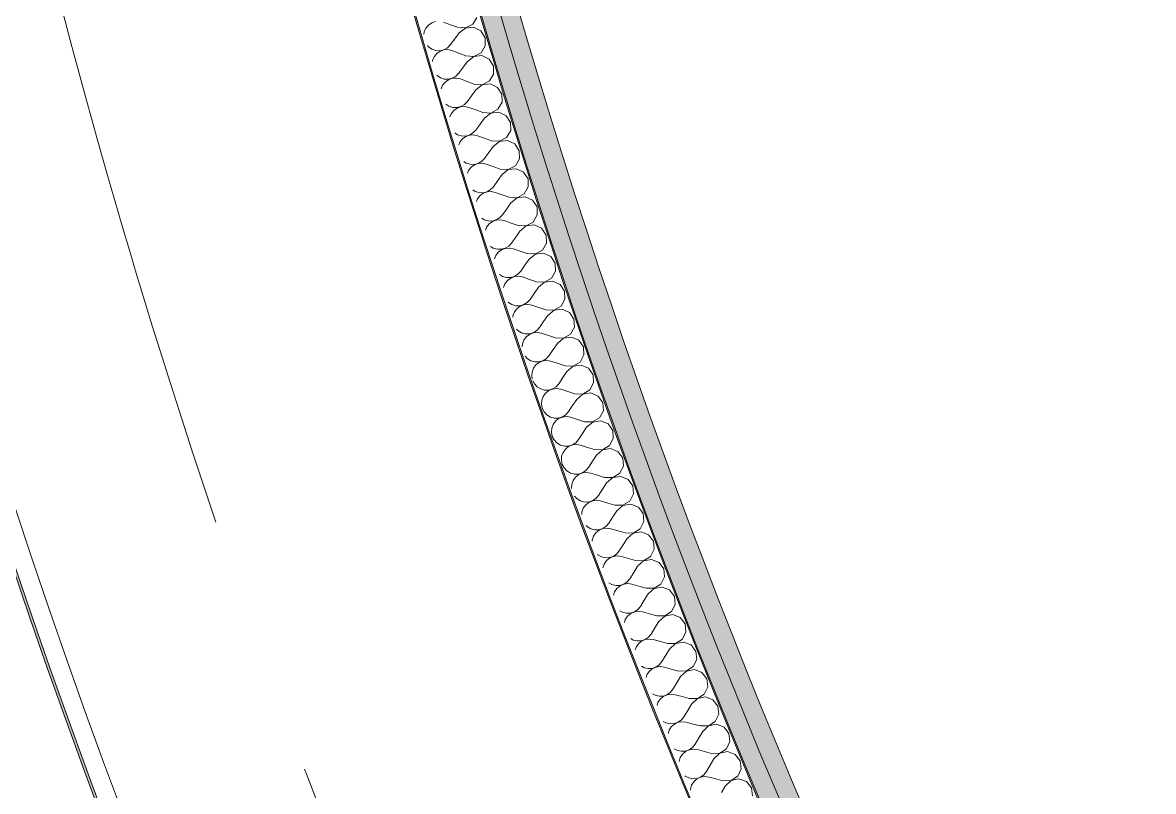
# Model space of a CAD drawing. Header units: millimetres. Extents: x -50172 to 90294, y -80883 to 25069.
# Drawn here: x -41399 to -40487, y -66063 to -65443 of the extents above; entities that cross this region are included whole.
import ezdxf

# ---------------------------------------------------------------- set-up
doc = ezdxf.new("R2010")
doc.units = ezdxf.units.MM
doc.header["$MEASUREMENT"] = 0
doc.linetypes.add('Double Dashed', pattern=[1093.611073, 529.166651, -211.666656, 141.111112, -211.666656])
for name, color, linetype in [('A-25-M_Wall_Ext', 7, 'Continuous'), ('A-25-M_Wall_Int', 7, 'Continuous'), ('New_A-15-MG_Structural_Grid_Phase_2', 7, 'Continuous'), ('New_A-20-M_Floor_Slab', 7, 'Continuous')]:
    doc.layers.add(name, color=color, linetype=linetype)
for name, color, linetype, lineweight in [('A-25-M_Wall_Ext_Pen_No__1', 7, 'Continuous', 13), ('A-25-M_Wall_Int_Pen_No__1', 7, 'Continuous', 13), ('A-25-M_Wall_Int_Pen_No__150', 7, 'Continuous', 0), ('New_A-20-M_Floor_Slab_Pen_No__89', 8, 'Continuous', 20)]:
    doc.layers.add(name, color=color, linetype=linetype, lineweight=lineweight)
for name, color, linetype, lineweight, true_color in [('A-25-M_Wall_Ext_Pen_No__107', 7, 'Continuous', 15, 0xa6a6a6), ('A-25-M_Wall_Int_Pen_No__107', 7, 'Continuous', 15, 0xa6a6a6), ('A-25-M_Wall_Int_Pen_No__81', 7, 'Continuous', 20, 0x6a6a6a), ('New_A-15-MG_Structural_Grid_Phase_2_Pen_No__222', 7, 'Continuous', 13, 0x65af33)]:
    doc.layers.add(name, color=color, linetype=linetype, lineweight=lineweight, true_color=true_color)
pattern_1 = [(60, (0, 0), (-43.30127, 25), []), (120, (0, 0), (43.30127, 25), [])]

# ---------------------------------------------------------------- blocks, each defined once
blk = doc.blocks.new('Slab_63_1', base_point=(-42333.29, -61441.2))
at = {"layer": 'New_A-20-M_Floor_Slab_Pen_No__89', "linetype": 'Continuous', "flags": 128}
blk.add_lwpolyline([(-42333.29, -61441.2), (-41972.22, -61401.42), (-41891.31, -61215.87), (-38443.39, -62719.34), (-39389.38, -64888.81), (-38066.61, -65465.6), (-36669.45, -66074.83), (-37137.69, -67148.64), (-37136.69, -67149.07), (-38218.56, -69630.14, -0.146996), (-40926.49, -67202.74, -0.080916), (-41673.87, -65403.74, -0.028315)], format="xyb", close=True, dxfattribs=at)
blk = doc.blocks.new('Wall_352_1', base_point=(-41867.68, -65448.92))
at = {"layer": 'A-25-M_Wall_Ext_Pen_No__107', "linetype": 'Continuous', "lineweight": 0, "true_color": 0x535353}
for points in [[(-41554.07, -65375.82, 0.226795), (-38161.1, -69523.83), (-38160.27, -69522.01, -0.226793), (-41552.13, -65375.36)], [(-41702.11, -65410.33, 0.226935), (-38224.12, -69662.16), (-38223.3, -69660.34, -0.226933), (-41700.16, -65409.87)]]:
    blk.add_hatch(color=251, dxfattribs=at).paths.add_polyline_path(points)
at = {"layer": 'A-25-M_Wall_Ext_Pen_No__107', "linetype": 'Continuous'}
h = blk.add_hatch(dxfattribs=at)
h.set_pattern_fill('Plaster_0001', color=256, style=0, pattern_type=2)
h.set_pattern_definition([(129.2839, (0, 0), (134.0639, 109.6671), [0, -100]), (129.2839, (-98.69, -16.13), (134.0639, 109.6671), [0, -100])])
h.paths.add_polyline_path([(-41552.13, -65375.36, 0.226793), (-38160.27, -69522.01), (-38154.05, -69508.36, -0.226779), (-41537.52, -65371.96)])
h = blk.add_hatch(dxfattribs=at)
h.set_pattern_fill('Plywood_0001', color=256, style=0, pattern_type=2)
h.set_pattern_definition([(0, (0, 0), (0, 200), [])])
h.paths.add_polyline_path([(-41719.64, -65414.41, 0.226951), (-38231.59, -69678.54), (-38224.12, -69662.16, -0.226935), (-41702.11, -65410.33)])
h = blk.add_hatch(dxfattribs=at)
h.set_pattern_fill('Batt_Insulation_0001', color=256, style=0, pattern_type=2)
h.set_pattern_definition(pattern_1)
h.paths.add_polyline_path([(-41817.04, -65437.12, 0.227038), (-38273.05, -69769.55), (-38231.59, -69678.54, -0.226951), (-41719.64, -65414.41)])
h = blk.add_hatch(dxfattribs=at)
h.set_pattern_fill('Batt_Insulation_0001', color=256, style=0, pattern_type=2)
h.set_pattern_definition(pattern_1)
h.paths.add_polyline_path([(-41841.39, -65442.79, 0.22706), (-38283.41, -69792.3), (-38273.05, -69769.55, -0.227038), (-41817.04, -65437.12)])
blk.add_hatch(color=256, dxfattribs=at).paths.add_polyline_path([(-41867.68, -65448.92, 0.227083), (-38294.61, -69816.87), (-38283.41, -69792.3, -0.22706), (-41841.39, -65442.79)])
at = {"layer": 'A-25-M_Wall_Ext_Pen_No__1', "linetype": 'Continuous'}
for radius, start, end in [(6211.09, 193.725814, 244.838824), (6209.09, 193.726008, 244.838609), (6194.09, 193.727472, 244.836991), (6363.09, 193.711386, 244.854781), (6361.09, 193.711571, 244.854576), (6381.09, 193.709723, 244.85662), (6481.09, 193.700651, 244.866652), (6533.09, 193.696044, 244.871747), (6506.09, 193.698427, 244.869112)]:
    blk.add_arc((-35520.36, -63902.08), radius, start, end, dxfattribs=at)
blk = doc.blocks.new('*X910')
at = {"layer": 'A-25-M_Wall_Int_Pen_No__150', "linetype": 'Continuous'}
for p, q in [((-41036.25, -65444.17), (-41032.86, -65438.61)), ((-41075.35, -65450.29), (-41075.61, -65452.23)), ((-41074.05, -65447.26), (-41075.35, -65450.29)), ((-41071.97, -65444.71), (-41074.05, -65447.26)), ((-41069.27, -65442.83), (-41071.97, -65444.71)), ((-41066.16, -65441.77), (-41069.27, -65442.83)), ((-41054.11, -65444.45), (-41059.68, -65442.33)), ((-41048.53, -65446.57), (-41054.11, -65444.45)), ((-41048.53, -65446.57), (-41042.05, -65447.12)), ((-41042.02, -65447.21), (-41047.2, -65451.15)), ((-41042.05, -65447.12), (-41036.25, -65444.17)), ((-41035.55, -65446.58), (-41042.02, -65447.21)), ((-41029.71, -65449.45), (-41035.55, -65446.58)), ((-41026.24, -65454.96), (-41029.71, -65449.45)), ((-41050.77, -65455.93), (-41054.33, -65460.7)), ((-41047.2, -65451.15), (-41050.77, -65455.93)), ((-41026.18, -65461.46), (-41026.24, -65454.96)), ((-41072.76, -65461.29), (-41071.83, -65462.4)), ((-41071.83, -65462.4), (-41069.1, -65464.26)), ((-41069.1, -65464.26), (-41065.98, -65465.29)), ((-41065.27, -65467.72), (-41067.33, -65470.28)), ((-41065.98, -65465.29), (-41062.69, -65465.43)), ((-41062.58, -65465.83), (-41065.27, -65467.72)), ((-41062.69, -65465.43), (-41059.5, -65464.66)), ((-41059.47, -65464.76), (-41062.58, -65465.83)), ((-41059.5, -65464.66), (-41056.64, -65463.05)), ((-41056.19, -65464.57), (-41059.47, -65464.76)), ((-41056.64, -65463.05), (-41054.33, -65460.7)), ((-41052.98, -65465.3), (-41056.19, -65464.57)), ((-41047.4, -65467.39), (-41052.98, -65465.3)), ((-41041.82, -65469.48), (-41047.4, -65467.39)), ((-41035.34, -65470), (-41029.55, -65467.03)), ((-41029.55, -65467.03), (-41026.18, -65461.46)), ((-41068.63, -65473.32), (-41068.73, -65474.11)), ((-41067.33, -65470.28), (-41068.63, -65473.32)), ((-41040.47, -65474.06), (-41044.02, -65478.85)), ((-41041.82, -65469.48), (-41035.34, -65470)), ((-41035.31, -65470.1), (-41040.47, -65474.06)), ((-41028.84, -65469.44), (-41035.31, -65470.1)), ((-41022.98, -65472.29), (-41028.84, -65469.44)), ((-41019.5, -65477.78), (-41022.98, -65472.29)), ((-41019.41, -65484.29), (-41019.5, -65477.78)), ((-41065.24, -65485.19), (-41065.05, -65485.41)), ((-41065.05, -65485.41), (-41062.32, -65487.26)), ((-41052.71, -65487.62), (-41049.86, -65485.99)), ((-41049.86, -65485.99), (-41047.56, -65483.64)), ((-41044.02, -65478.85), (-41047.56, -65483.64)), ((-41022.75, -65489.87), (-41019.41, -65484.29)), ((-41062.32, -65487.26), (-41059.19, -65488.28)), ((-41060.52, -65493.28), (-41061.77, -65496.23)), ((-41058.47, -65490.71), (-41060.52, -65493.28)), ((-41059.19, -65488.28), (-41055.9, -65488.41)), ((-41055.78, -65488.81), (-41058.47, -65490.71)), ((-41055.9, -65488.41), (-41052.71, -65487.62)), ((-41052.69, -65487.72), (-41055.78, -65488.81)), ((-41049.41, -65487.52), (-41052.69, -65487.72)), ((-41046.2, -65488.23), (-41049.41, -65487.52)), ((-41040.61, -65490.3), (-41046.2, -65488.23)), ((-41035.02, -65492.37), (-41040.61, -65490.3)), ((-41035.02, -65492.37), (-41028.53, -65492.86)), ((-41028.5, -65492.96), (-41033.64, -65496.94)), ((-41028.53, -65492.86), (-41022.75, -65489.87)), ((-41022.03, -65492.28), (-41028.5, -65492.96)), ((-41016.17, -65495.1), (-41022.03, -65492.28)), ((-41012.66, -65500.58), (-41016.17, -65495.1)), ((-41037.17, -65501.75), (-41040.7, -65506.56)), ((-41033.64, -65496.94), (-41037.17, -65501.75)), ((-41012.54, -65507.08), (-41012.66, -65500.58)), ((-41057.87, -65508.6), (-41055.44, -65510.23)), ((-41055.44, -65510.23), (-41052.3, -65511.24)), ((-41051.57, -65513.66), (-41053.62, -65516.24)), ((-41052.3, -65511.24), (-41049.02, -65511.35)), ((-41048.9, -65511.75), (-41051.57, -65513.66)), ((-41049.02, -65511.35), (-41045.83, -65510.56)), ((-41045.8, -65510.65), (-41048.9, -65511.75)), ((-41045.83, -65510.56), (-41042.99, -65508.92)), ((-41042.53, -65510.44), (-41045.8, -65510.65)), ((-41042.99, -65508.92), (-41040.7, -65506.56)), ((-41039.31, -65511.13), (-41042.53, -65510.44)), ((-41033.71, -65513.18), (-41039.31, -65511.13)), ((-41028.12, -65515.23), (-41033.71, -65513.18)), ((-41021.62, -65515.7), (-41015.86, -65512.68)), ((-41015.86, -65512.68), (-41012.54, -65507.08)), ((-41053.62, -65516.24), (-41054.67, -65518.78)), ((-41026.72, -65519.8), (-41030.23, -65524.61)), ((-41028.12, -65515.23), (-41021.62, -65515.7)), ((-41021.6, -65515.79), (-41026.72, -65519.8)), ((-41015.13, -65515.08), (-41021.6, -65515.79)), ((-41009.25, -65517.88), (-41015.13, -65515.08)), ((-41005.72, -65523.34), (-41009.25, -65517.88)), ((-41005.58, -65529.84), (-41005.72, -65523.34)), ((-41050.59, -65531.76), (-41048.46, -65533.17)), ((-41038.85, -65533.46), (-41036.02, -65531.81)), ((-41036.02, -65531.81), (-41033.74, -65529.44)), ((-41030.23, -65524.61), (-41033.74, -65529.44)), ((-41008.88, -65535.46), (-41005.58, -65529.84)), ((-41048.46, -65533.17), (-41045.32, -65534.17)), ((-41046.62, -65539.18), (-41047.55, -65541.43)), ((-41044.58, -65536.59), (-41046.62, -65539.18)), ((-41045.32, -65534.17), (-41042.04, -65534.27)), ((-41041.92, -65534.67), (-41044.58, -65536.59)), ((-41042.04, -65534.27), (-41038.85, -65533.46)), ((-41038.83, -65533.55), (-41041.92, -65534.67)), ((-41035.55, -65533.33), (-41038.83, -65533.55)), ((-41032.33, -65534.01), (-41035.55, -65533.33)), ((-41026.73, -65536.04), (-41032.33, -65534.01)), ((-41021.12, -65538.06), (-41026.73, -65536.04)), ((-41021.12, -65538.06), (-41014.63, -65538.5)), ((-41014.6, -65538.59), (-41019.71, -65542.62)), ((-41014.63, -65538.5), (-41008.88, -65535.46)), ((-41008.13, -65537.86), (-41014.6, -65538.59)), ((-41002.25, -65540.63), (-41008.13, -65537.86)), ((-40998.69, -65546.08), (-41002.25, -65540.63)), ((-41023.2, -65547.45), (-41026.68, -65552.29)), ((-41019.71, -65542.62), (-41023.2, -65547.45)), ((-40998.52, -65552.58), (-40998.69, -65546.08)), ((-41043.34, -65554.81), (-41041.39, -65556.09)), ((-41041.39, -65556.09), (-41038.25, -65557.07)), ((-41037.5, -65559.49), (-41039.52, -65562.08)), ((-41038.25, -65557.07), (-41034.96, -65557.16)), ((-41034.84, -65557.55), (-41037.5, -65559.49)), ((-41034.96, -65557.16), (-41031.78, -65556.33)), ((-41031.75, -65556.43), (-41034.84, -65557.55)), ((-41031.78, -65556.33), (-41028.95, -65554.67)), ((-41028.48, -65556.19), (-41031.75, -65556.43)), ((-41028.95, -65554.67), (-41026.68, -65552.29)), ((-41025.26, -65556.86), (-41028.48, -65556.19)), ((-41019.64, -65558.86), (-41025.26, -65556.86)), ((-41014.03, -65560.86), (-41019.64, -65558.86)), ((-41007.53, -65561.27), (-41001.8, -65558.2)), ((-41001.8, -65558.2), (-40998.52, -65552.58)), ((-41039.52, -65562.08), (-41040.38, -65564.2)), ((-41012.6, -65565.42), (-41016.07, -65570.26)), ((-41014.03, -65560.86), (-41007.53, -65561.27)), ((-41007.5, -65561.36), (-41012.6, -65565.42)), ((-41001.04, -65560.6), (-41007.5, -65561.36)), ((-40995.14, -65563.35), (-41001.04, -65560.6)), ((-40991.57, -65568.78), (-40995.14, -65563.35)), ((-40991.37, -65575.29), (-40991.57, -65568.78)), ((-41036.13, -65577.73), (-41034.22, -65578.97)), ((-41024.62, -65579.18), (-41021.79, -65577.5)), ((-41021.79, -65577.5), (-41019.53, -65575.11)), ((-41016.07, -65570.26), (-41019.53, -65575.11)), ((-40994.62, -65580.92), (-40991.37, -65575.29)), ((-41034.22, -65578.97), (-41031.08, -65579.94)), ((-41032.33, -65584.96), (-41033.18, -65587.09)), ((-41030.32, -65582.36), (-41032.33, -65584.96)), ((-41031.08, -65579.94), (-41027.79, -65580.01)), ((-41027.67, -65580.41), (-41030.32, -65582.36)), ((-41027.79, -65580.01), (-41024.62, -65579.18)), ((-41024.59, -65579.27), (-41027.67, -65580.41)), ((-41021.31, -65579.02), (-41024.59, -65579.27)), ((-41018.09, -65579.68), (-41021.31, -65579.02)), ((-41012.47, -65581.66), (-41018.09, -65579.68)), ((-41006.84, -65583.63), (-41012.47, -65581.66)), ((-41006.84, -65583.63), (-41000.35, -65584.02)), ((-41000.32, -65584.11), (-41005.39, -65588.18)), ((-41000.35, -65584.02), (-40994.62, -65580.92)), ((-40993.86, -65583.32), (-41000.32, -65584.11)), ((-40987.95, -65586.04), (-40993.86, -65583.32)), ((-40984.35, -65591.46), (-40987.95, -65586.04)), ((-41008.84, -65593.04), (-41012.28, -65597.91)), ((-41005.39, -65588.18), (-41008.84, -65593.04)), ((-40984.13, -65597.96), (-40984.35, -65591.46)), ((-41028.95, -65600.55), (-41026.96, -65601.83)), ((-41026.96, -65601.83), (-41023.81, -65602.79)), ((-41023.04, -65605.2), (-41025.04, -65607.81)), ((-41023.81, -65602.79), (-41020.53, -65602.84)), ((-41020.4, -65603.24), (-41023.04, -65605.2)), ((-41020.53, -65602.84), (-41017.35, -65601.99)), ((-41017.32, -65602.09), (-41020.4, -65603.24)), ((-41017.35, -65601.99), (-41014.53, -65600.31)), ((-41014.05, -65601.82), (-41017.32, -65602.09)), ((-41014.53, -65600.31), (-41012.28, -65597.91)), ((-41010.82, -65602.46), (-41014.05, -65601.82)), ((-41005.19, -65604.42), (-41010.82, -65602.46)), ((-40999.56, -65606.37), (-41005.19, -65604.42)), ((-40993.06, -65606.73), (-40987.35, -65603.61)), ((-40987.35, -65603.61), (-40984.13, -65597.96)), ((-41025.04, -65607.81), (-41025.95, -65610.09)), ((-40998.09, -65610.91), (-41001.52, -65615.79)), ((-40999.56, -65606.37), (-40993.06, -65606.73)), ((-40993.03, -65606.82), (-40998.09, -65610.91)), ((-40986.58, -65606.01), (-40993.03, -65606.82)), ((-40980.66, -65608.71), (-40986.58, -65606.01)), ((-40977.03, -65614.11), (-40980.66, -65608.71)), ((-40976.79, -65620.61), (-40977.03, -65614.11)), ((-41021.81, -65623.24), (-41019.61, -65624.65)), ((-41010, -65624.78), (-41007.18, -65623.08)), ((-41007.18, -65623.08), (-41004.94, -65620.67)), ((-41001.52, -65615.79), (-41004.94, -65620.67)), ((-40979.99, -65626.27), (-40976.79, -65620.61)), ((-41019.61, -65624.65), (-41016.45, -65625.6)), ((-41017.66, -65630.62), (-41018.68, -65633.21)), ((-41015.67, -65628), (-41017.66, -65630.62)), ((-41016.45, -65625.6), (-41013.17, -65625.64)), ((-41013.04, -65626.04), (-41015.67, -65628)), ((-41013.17, -65625.64), (-41010, -65624.78)), ((-41009.97, -65624.87), (-41013.04, -65626.04)), ((-41006.69, -65624.59), (-41009.97, -65624.87)), ((-41003.46, -65625.22), (-41006.69, -65624.59)), ((-40997.83, -65627.15), (-41003.46, -65625.22)), ((-40992.19, -65629.08), (-40997.83, -65627.15)), ((-40992.19, -65629.08), (-40985.69, -65629.41)), ((-40985.66, -65629.51), (-40990.7, -65633.62)), ((-40985.69, -65629.41), (-40979.99, -65626.27)), ((-40979.2, -65628.66), (-40985.66, -65629.51)), ((-40973.27, -65631.34), (-40979.2, -65628.66)), ((-40969.63, -65636.73), (-40973.27, -65631.34)), ((-40994.11, -65638.51), (-40997.51, -65643.4)), ((-40990.7, -65633.62), (-40994.11, -65638.51)), ((-40969.35, -65643.22), (-40969.63, -65636.73)), ((-41014.7, -65645.83), (-41012.15, -65647.45)), ((-41012.15, -65647.45), (-41009, -65648.38)), ((-41008.2, -65650.78), (-41010.19, -65653.41)), ((-41009, -65648.38), (-41005.71, -65648.41)), ((-41005.58, -65648.8), (-41008.2, -65650.78)), ((-41005.71, -65648.41), (-41002.54, -65647.53)), ((-41002.51, -65647.62), (-41005.58, -65648.8)), ((-41002.54, -65647.53), (-40999.74, -65645.82)), ((-40999.24, -65647.33), (-41002.51, -65647.62)), ((-40999.74, -65645.82), (-40997.51, -65643.4)), ((-40996.01, -65647.95), (-40999.24, -65647.33)), ((-40990.36, -65649.86), (-40996.01, -65647.95)), ((-40984.72, -65651.76), (-40990.36, -65649.86)), ((-40978.22, -65652.07), (-40972.53, -65648.9)), ((-40971.74, -65651.29), (-40978.19, -65652.16)), ((-40972.53, -65648.9), (-40969.35, -65643.22)), ((-40965.79, -65653.94), (-40971.74, -65651.29)), ((-41010.19, -65653.41), (-41011.36, -65656.45)), ((-40983.21, -65656.29), (-40986.6, -65661.2)), ((-40984.72, -65651.76), (-40978.22, -65652.07)), ((-40978.19, -65652.16), (-40983.21, -65656.29)), ((-40962.13, -65659.31), (-40965.79, -65653.94)), ((-40961.82, -65665.81), (-40962.13, -65659.31)), ((-41007.69, -65668.14), (-41007.4, -65668.45)), ((-41007.4, -65668.45), (-41004.61, -65670.21)), ((-40995, -65670.25), (-40992.2, -65668.53)), ((-40992.2, -65668.53), (-40989.98, -65666.1)), ((-40986.6, -65661.2), (-40989.98, -65666.1)), ((-40964.98, -65671.5), (-40961.82, -65665.81)), ((-41004.61, -65670.21), (-41001.45, -65671.13)), ((-41002.62, -65676.16), (-41003.79, -65679.24)), ((-41000.64, -65673.53), (-41002.62, -65676.16)), ((-41001.45, -65671.13), (-40998.16, -65671.14)), ((-40998.03, -65671.54), (-41000.64, -65673.53)), ((-40998.16, -65671.14), (-40995, -65670.25)), ((-40994.97, -65670.35), (-40998.03, -65671.54)), ((-40991.7, -65670.04), (-40994.97, -65670.35)), ((-40988.46, -65670.64), (-40991.7, -65670.04)), ((-40982.81, -65672.53), (-40988.46, -65670.64)), ((-40977.15, -65674.41), (-40982.81, -65672.53)), ((-40977.15, -65674.41), (-40970.65, -65674.69)), ((-40970.62, -65674.78), (-40975.63, -65678.93)), ((-40970.65, -65674.69), (-40964.98, -65671.5)), ((-40964.18, -65673.88), (-40970.62, -65674.78)), ((-40958.22, -65676.51), (-40964.18, -65673.88)), ((-40954.53, -65681.87), (-40958.22, -65676.51)), ((-41003.79, -65679.24), (-41003.88, -65680.24)), ((-40979, -65683.85), (-40982.36, -65688.77)), ((-40975.63, -65678.93), (-40979, -65683.85)), ((-40954.2, -65688.36), (-40954.53, -65681.87)), ((-41000.78, -65690.08), (-40999.77, -65691.2)), ((-40999.77, -65691.2), (-40996.97, -65692.94)), ((-40996.97, -65692.94), (-40993.8, -65693.84)), ((-40992.99, -65696.24), (-40994.95, -65698.89)), ((-40993.8, -65693.84), (-40990.52, -65693.85)), ((-40990.38, -65694.24), (-40992.99, -65696.24)), ((-40990.52, -65693.85), (-40987.36, -65692.94)), ((-40987.33, -65693.04), (-40990.38, -65694.24)), ((-40987.36, -65692.94), (-40984.57, -65691.21)), ((-40984.06, -65692.72), (-40987.33, -65693.04)), ((-40984.57, -65691.21), (-40982.36, -65688.77)), ((-40980.82, -65693.3), (-40984.06, -65692.72)), ((-40975.16, -65695.17), (-40980.82, -65693.3)), ((-40969.5, -65697.02), (-40975.16, -65695.17)), ((-40969.5, -65697.02), (-40962.99, -65697.28)), ((-40962.99, -65697.28), (-40957.33, -65694.07)), ((-40956.52, -65696.45), (-40962.96, -65697.37)), ((-40957.33, -65694.07), (-40954.2, -65688.36)), ((-40950.55, -65699.05), (-40956.52, -65696.45)), ((-40996.12, -65701.97), (-40996.31, -65704.3)), ((-40994.95, -65698.89), (-40996.12, -65701.97)), ((-40967.95, -65701.54), (-40971.3, -65706.48)), ((-40962.96, -65697.37), (-40967.95, -65701.54)), ((-40946.84, -65704.39), (-40950.55, -65699.05)), ((-40946.49, -65710.88), (-40946.84, -65704.39)), ((-40993.94, -65711.84), (-40992.04, -65713.91)), ((-40992.04, -65713.91), (-40989.23, -65715.64)), ((-40979.62, -65715.6), (-40976.84, -65713.86)), ((-40976.84, -65713.86), (-40974.64, -65711.41)), ((-40971.3, -65706.48), (-40974.64, -65711.41)), ((-40949.59, -65716.6), (-40946.49, -65710.88)), ((-40989.23, -65715.64), (-40986.06, -65716.53)), ((-40987.19, -65721.58), (-40988.34, -65724.67)), ((-40985.24, -65718.92), (-40987.19, -65721.58)), ((-40986.06, -65716.53), (-40982.78, -65716.52)), ((-40982.64, -65716.91), (-40985.24, -65718.92)), ((-40982.78, -65716.52), (-40979.62, -65715.6)), ((-40979.59, -65715.69), (-40982.64, -65716.91)), ((-40976.32, -65715.36), (-40979.59, -65715.69)), ((-40973.08, -65715.94), (-40976.32, -65715.36)), ((-40967.41, -65717.78), (-40973.08, -65715.94)), ((-40961.74, -65719.61), (-40967.41, -65717.78)), ((-40960.18, -65724.12), (-40963.51, -65729.07)), ((-40961.74, -65719.61), (-40955.24, -65719.83)), ((-40955.21, -65719.93), (-40960.18, -65724.12)), ((-40955.24, -65719.83), (-40949.59, -65716.6)), ((-40948.77, -65718.98), (-40955.21, -65719.93)), ((-40942.79, -65721.55), (-40948.77, -65718.98)), ((-40939.06, -65726.88), (-40942.79, -65721.55)), ((-40988.34, -65724.67), (-40988.61, -65727.96)), ((-40988.61, -65727.96), (-40988.16, -65730.2)), ((-40987.66, -65731.81), (-40986.46, -65734.16)), ((-40963.51, -65729.07), (-40966.83, -65734.02)), ((-40941.76, -65739.1), (-40938.68, -65733.37)), ((-40938.68, -65733.37), (-40939.06, -65726.88)), ((-40986.46, -65734.16), (-40984.22, -65736.59)), ((-40984.22, -65736.59), (-40981.4, -65738.3)), ((-40981.4, -65738.3), (-40978.23, -65739.18)), ((-40977.4, -65741.57), (-40979.34, -65744.23)), ((-40978.23, -65739.18), (-40974.94, -65739.16)), ((-40974.81, -65739.55), (-40977.4, -65741.57)), ((-40974.94, -65739.16), (-40971.79, -65738.23)), ((-40971.76, -65738.32), (-40974.81, -65739.55)), ((-40971.79, -65738.23), (-40969.02, -65736.47)), ((-40968.49, -65737.97), (-40971.76, -65738.32)), ((-40969.02, -65736.47), (-40966.83, -65734.02)), ((-40965.25, -65738.54), (-40968.49, -65737.97)), ((-40959.58, -65740.35), (-40965.25, -65738.54)), ((-40953.9, -65742.16), (-40959.58, -65740.35)), ((-40953.9, -65742.16), (-40947.39, -65742.36)), ((-40947.36, -65742.45), (-40952.32, -65746.67)), ((-40947.39, -65742.36), (-40941.76, -65739.1)), ((-40940.93, -65741.48), (-40947.36, -65742.45)), ((-40934.94, -65744.03), (-40940.93, -65741.48)), ((-40980.48, -65747.33), (-40980.73, -65750.63)), ((-40980.73, -65750.63), (-40980.07, -65753.87)), ((-40979.34, -65744.23), (-40980.48, -65747.33)), ((-40955.62, -65751.63), (-40958.92, -65756.59)), ((-40952.32, -65746.67), (-40955.62, -65751.63)), ((-40931.18, -65749.34), (-40934.94, -65744.03)), ((-40930.77, -65755.83), (-40931.18, -65749.34)), ((-40980.07, -65753.87), (-40978.56, -65756.81)), ((-40978.56, -65756.81), (-40976.3, -65759.23)), ((-40976.3, -65759.23), (-40973.48, -65760.94)), ((-40973.48, -65760.94), (-40970.3, -65761.8)), ((-40967.02, -65761.76), (-40963.87, -65760.82)), ((-40963.84, -65760.91), (-40966.88, -65762.16)), ((-40963.87, -65760.82), (-40961.1, -65759.05)), ((-40960.57, -65760.55), (-40963.84, -65760.91)), ((-40961.1, -65759.05), (-40958.92, -65756.59)), ((-40957.33, -65761.1), (-40960.57, -65760.55)), ((-40933.83, -65761.57), (-40930.77, -65755.83)), ((-40972.51, -65769.96), (-40972.75, -65773.26)), ((-40971.39, -65766.86), (-40972.51, -65769.96)), ((-40969.46, -65764.19), (-40971.39, -65766.86)), ((-40970.3, -65761.8), (-40967.02, -65761.76)), ((-40966.88, -65762.16), (-40969.46, -65764.19)), ((-40951.64, -65762.89), (-40957.33, -65761.1)), ((-40945.96, -65764.68), (-40951.64, -65762.89)), ((-40944.36, -65769.18), (-40947.64, -65774.15)), ((-40945.96, -65764.68), (-40939.45, -65764.85)), ((-40939.42, -65764.94), (-40944.36, -65769.18)), ((-40939.45, -65764.85), (-40933.83, -65761.57)), ((-40932.99, -65763.94), (-40939.42, -65764.94)), ((-40926.99, -65766.47), (-40932.99, -65763.94)), ((-40923.22, -65771.76), (-40926.99, -65766.47)), ((-40972.75, -65773.26), (-40972.08, -65776.5)), ((-40972.08, -65776.5), (-40970.56, -65779.43)), ((-40953.09, -65781.6), (-40950.92, -65779.13)), ((-40947.64, -65774.15), (-40950.92, -65779.13)), ((-40925.81, -65784.01), (-40922.78, -65778.25)), ((-40922.78, -65778.25), (-40923.22, -65771.76)), ((-40970.56, -65779.43), (-40968.29, -65781.84)), ((-40968.29, -65781.84), (-40965.46, -65783.54)), ((-40965.46, -65783.54), (-40962.28, -65784.39)), ((-40961.43, -65786.77), (-40963.35, -65789.45)), ((-40962.28, -65784.39), (-40959, -65784.34)), ((-40958.85, -65784.73), (-40961.43, -65786.77)), ((-40959, -65784.34), (-40955.85, -65783.38)), ((-40955.82, -65783.47), (-40958.85, -65784.73)), ((-40955.85, -65783.38), (-40953.09, -65781.6)), ((-40952.56, -65783.1), (-40955.82, -65783.47)), ((-40949.31, -65783.64), (-40952.56, -65783.1)), ((-40943.62, -65785.4), (-40949.31, -65783.64)), ((-40937.93, -65787.17), (-40943.62, -65785.4)), ((-40937.93, -65787.17), (-40931.42, -65787.31)), ((-40931.39, -65787.4), (-40936.31, -65791.66)), ((-40931.42, -65787.31), (-40925.81, -65784.01)), ((-40924.96, -65786.37), (-40931.39, -65787.4)), ((-40918.95, -65788.87), (-40924.96, -65786.37)), ((-40964.46, -65792.56), (-40964.68, -65795.85)), ((-40964.68, -65795.85), (-40964, -65799.09)), ((-40963.35, -65789.45), (-40964.46, -65792.56)), ((-40939.57, -65796.65), (-40942.83, -65801.64)), ((-40936.31, -65791.66), (-40939.57, -65796.65)), ((-40915.15, -65794.15), (-40918.95, -65788.87)), ((-40914.69, -65800.64), (-40915.15, -65794.15)), ((-40964, -65799.09), (-40962.46, -65802.02)), ((-40962.46, -65802.02), (-40960.19, -65804.42)), ((-40960.19, -65804.42), (-40957.35, -65806.11)), ((-40957.35, -65806.11), (-40954.17, -65806.94)), ((-40950.88, -65806.88), (-40947.74, -65805.91)), ((-40947.71, -65806), (-40950.74, -65807.27)), ((-40947.74, -65805.91), (-40944.99, -65804.12)), ((-40944.45, -65805.61), (-40947.71, -65806)), ((-40944.99, -65804.12), (-40942.83, -65801.64)), ((-40941.2, -65806.14), (-40944.45, -65805.61)), ((-40935.5, -65807.88), (-40941.2, -65806.14)), ((-40923.29, -65809.74), (-40917.7, -65806.41)), ((-40917.7, -65806.41), (-40914.69, -65800.64)), ((-40956.31, -65815.12), (-40956.52, -65818.42)), ((-40955.21, -65812.01), (-40956.31, -65815.12)), ((-40953.3, -65809.32), (-40955.21, -65812.01)), ((-40954.17, -65806.94), (-40950.88, -65806.88)), ((-40950.74, -65807.27), (-40953.3, -65809.32)), ((-40929.8, -65809.62), (-40935.5, -65807.88)), ((-40928.16, -65814.11), (-40931.4, -65819.11)), ((-40929.8, -65809.62), (-40923.29, -65809.74)), ((-40923.26, -65809.83), (-40928.16, -65814.11)), ((-40916.84, -65808.77), (-40923.26, -65809.83)), ((-40910.82, -65811.25), (-40916.84, -65808.77)), ((-40907, -65816.51), (-40910.82, -65811.25)), ((-40956.52, -65818.42), (-40956.47, -65818.65)), ((-40936.79, -65826.6), (-40934.64, -65824.11)), ((-40931.4, -65819.11), (-40934.64, -65824.11)), ((-40909.49, -65828.78), (-40906.51, -65823)), ((-40906.51, -65823), (-40907, -65816.51)), ((-40954.03, -65824.83), (-40951.99, -65826.97)), ((-40951.99, -65826.97), (-40949.14, -65828.64)), ((-40949.14, -65828.64), (-40945.96, -65829.46)), ((-40945.09, -65831.84), (-40946.98, -65834.53)), ((-40945.96, -65829.46), (-40942.67, -65829.38)), ((-40942.53, -65829.78), (-40945.09, -65831.84)), ((-40942.67, -65829.38), (-40939.54, -65828.4)), ((-40939.5, -65828.49), (-40942.53, -65829.78)), ((-40939.54, -65828.4), (-40936.79, -65826.6)), ((-40936.24, -65828.09), (-40939.5, -65828.49)), ((-40932.99, -65828.6), (-40936.24, -65828.09)), ((-40927.29, -65830.32), (-40932.99, -65828.6)), ((-40921.58, -65832.04), (-40927.29, -65830.32)), ((-40921.58, -65832.04), (-40915.07, -65832.13)), ((-40915.04, -65832.22), (-40919.92, -65836.52)), ((-40915.07, -65832.13), (-40909.49, -65828.78)), ((-40908.62, -65831.14), (-40915.04, -65832.22)), ((-40902.59, -65833.59), (-40908.62, -65831.14)), ((-40898.75, -65838.83), (-40902.59, -65833.59)), ((-40948.07, -65837.65), (-40948.19, -65839.65)), ((-40946.98, -65834.53), (-40948.07, -65837.65)), ((-40923.15, -65841.53), (-40926.36, -65846.55)), ((-40919.92, -65836.52), (-40923.15, -65841.53)), ((-40898.23, -65845.32), (-40898.75, -65838.83)), ((-40944.74, -65848.4), (-40943.7, -65849.48)), ((-40943.7, -65849.48), (-40940.85, -65851.14)), ((-40940.85, -65851.14), (-40937.66, -65851.95)), ((-40937.66, -65851.95), (-40934.37, -65851.86)), ((-40934.37, -65851.86), (-40931.24, -65850.86)), ((-40931.21, -65850.95), (-40934.22, -65852.25)), ((-40931.24, -65850.86), (-40928.5, -65849.05)), ((-40927.95, -65850.54), (-40931.21, -65850.95)), ((-40928.5, -65849.05), (-40926.36, -65846.55)), ((-40924.7, -65851.03), (-40927.95, -65850.54)), ((-40918.98, -65852.73), (-40924.7, -65851.03)), ((-40906.76, -65854.48), (-40901.19, -65851.11)), ((-40901.19, -65851.11), (-40898.23, -65845.32)), ((-40939.73, -65860.14), (-40939.78, -65860.98)), ((-40938.66, -65857.02), (-40939.73, -65860.14)), ((-40936.77, -65854.32), (-40938.66, -65857.02)), ((-40934.22, -65852.25), (-40936.77, -65854.32)), ((-40913.27, -65854.42), (-40918.98, -65852.73)), ((-40911.59, -65858.89), (-40914.79, -65863.92)), ((-40913.27, -65854.42), (-40906.76, -65854.48)), ((-40906.72, -65854.57), (-40911.59, -65858.89)), ((-40900.31, -65853.47), (-40906.72, -65854.57)), ((-40894.27, -65855.89), (-40900.31, -65853.47)), ((-40890.41, -65861.12), (-40894.27, -65855.89)), ((-40889.86, -65867.6), (-40890.41, -65861.12)), ((-40920.12, -65871.46), (-40917.99, -65868.95)), ((-40914.79, -65863.92), (-40917.99, -65868.95)), ((-40892.8, -65873.41), (-40889.86, -65867.6)), ((-40935.54, -65871.72), (-40935.31, -65871.95)), ((-40935.31, -65871.95), (-40932.45, -65873.6)), ((-40932.45, -65873.6), (-40929.26, -65874.4)), ((-40930.24, -65879.48), (-40931.28, -65882.53)), ((-40928.37, -65876.77), (-40930.24, -65879.48)), ((-40929.26, -65874.4), (-40925.97, -65874.29)), ((-40925.83, -65874.68), (-40928.37, -65876.77)), ((-40925.97, -65874.29), (-40922.85, -65873.29)), ((-40922.81, -65873.38), (-40925.83, -65874.68)), ((-40922.85, -65873.29), (-40920.12, -65871.46)), ((-40919.56, -65872.95), (-40922.81, -65873.38)), ((-40916.3, -65873.43), (-40919.56, -65872.95)), ((-40910.58, -65875.1), (-40916.3, -65873.43)), ((-40904.86, -65876.77), (-40910.58, -65875.1)), ((-40904.86, -65876.77), (-40898.35, -65876.81)), ((-40898.32, -65876.9), (-40903.17, -65881.24)), ((-40898.35, -65876.81), (-40892.8, -65873.41)), ((-40891.91, -65875.76), (-40898.32, -65876.9)), ((-40885.86, -65878.16), (-40891.91, -65875.76)), ((-40881.98, -65883.38), (-40885.86, -65878.16)), ((-40906.35, -65886.28), (-40909.52, -65891.32)), ((-40903.17, -65881.24), (-40906.35, -65886.28)), ((-40881.4, -65889.86), (-40881.98, -65883.38)), ((-40926.53, -65894.57), (-40923.97, -65896.03)), ((-40923.97, -65896.03), (-40920.77, -65896.82)), ((-40920.77, -65896.82), (-40917.49, -65896.69)), ((-40917.34, -65897.08), (-40919.87, -65899.18)), ((-40917.49, -65896.69), (-40914.36, -65895.68)), ((-40914.33, -65895.77), (-40917.34, -65897.08)), ((-40914.36, -65895.68), (-40911.64, -65893.84)), ((-40911.07, -65895.32), (-40914.33, -65895.77)), ((-40911.64, -65893.84), (-40909.52, -65891.32)), ((-40907.82, -65895.79), (-40911.07, -65895.32)), ((-40902.09, -65897.44), (-40907.82, -65895.79)), ((-40896.36, -65899.08), (-40902.09, -65897.44)), ((-40889.85, -65899.09), (-40884.32, -65895.67)), ((-40884.32, -65895.67), (-40881.4, -65889.86)), ((-40921.73, -65901.9), (-40922.61, -65904.51)), ((-40919.87, -65899.18), (-40921.73, -65901.9)), ((-40894.65, -65903.54), (-40897.81, -65908.6)), ((-40896.36, -65899.08), (-40889.85, -65899.09)), ((-40889.82, -65899.18), (-40894.65, -65903.54)), ((-40883.42, -65898.02), (-40889.82, -65899.18)), ((-40877.36, -65900.4), (-40883.42, -65898.02)), ((-40873.45, -65905.6), (-40877.36, -65900.4)), ((-40872.85, -65912.07), (-40873.45, -65905.6)), ((-40903.07, -65916.18), (-40900.96, -65913.66)), ((-40897.81, -65908.6), (-40900.96, -65913.66)), ((-40875.74, -65917.9), (-40872.85, -65912.07)), ((-40917.62, -65917.16), (-40915.39, -65918.42)), ((-40915.39, -65918.42), (-40912.19, -65919.2)), ((-40913.13, -65924.28), (-40913.89, -65926.61)), ((-40911.28, -65921.56), (-40913.13, -65924.28)), ((-40912.19, -65919.2), (-40908.9, -65919.06)), ((-40908.75, -65919.45), (-40911.28, -65921.56)), ((-40908.9, -65919.06), (-40905.79, -65918.03)), ((-40905.75, -65918.12), (-40908.75, -65919.45)), ((-40905.79, -65918.03), (-40903.07, -65916.18)), ((-40902.5, -65917.66), (-40905.75, -65918.12)), ((-40899.24, -65918.12), (-40902.5, -65917.66)), ((-40893.51, -65919.74), (-40899.24, -65918.12)), ((-40887.77, -65921.36), (-40893.51, -65919.74)), ((-40887.77, -65921.36), (-40881.26, -65921.34)), ((-40881.23, -65921.43), (-40886.04, -65925.81)), ((-40881.26, -65921.34), (-40875.74, -65917.9)), ((-40874.83, -65920.25), (-40881.23, -65921.43)), ((-40868.76, -65922.6), (-40874.83, -65920.25)), ((-40864.83, -65927.78), (-40868.76, -65922.6)), ((-40889.18, -65930.88), (-40892.31, -65935.95)), ((-40886.04, -65925.81), (-40889.18, -65930.88)), ((-40867.07, -65940.09), (-40864.21, -65934.25)), ((-40864.21, -65934.25), (-40864.83, -65927.78)), ((-40908.76, -65939.64), (-40906.72, -65940.78)), ((-40906.72, -65940.78), (-40903.51, -65941.54)), ((-40903.51, -65941.54), (-40900.23, -65941.39)), ((-40900.08, -65941.78), (-40902.59, -65943.9)), ((-40900.23, -65941.39), (-40897.12, -65940.35)), ((-40897.08, -65940.44), (-40900.08, -65941.78)), ((-40897.12, -65940.35), (-40894.41, -65938.49)), ((-40893.83, -65939.97), (-40897.08, -65940.44)), ((-40894.41, -65938.49), (-40892.31, -65935.95)), ((-40890.57, -65940.41), (-40893.83, -65939.97)), ((-40884.83, -65942.01), (-40890.57, -65940.41)), ((-40879.09, -65943.61), (-40884.83, -65942.01)), ((-40872.58, -65943.56), (-40867.07, -65940.09)), ((-40866.15, -65942.44), (-40872.54, -65943.65)), ((-40860.07, -65944.76), (-40866.15, -65942.44)), ((-40904.43, -65946.63), (-40905.14, -65948.81)), ((-40902.59, -65943.9), (-40904.43, -65946.63)), ((-40877.34, -65948.05), (-40880.45, -65953.13)), ((-40879.09, -65943.61), (-40872.58, -65943.56)), ((-40872.54, -65943.65), (-40877.34, -65948.05)), ((-40856.12, -65949.93), (-40860.07, -65944.76)), ((-40855.47, -65956.4), (-40856.12, -65949.93)), ((-40888.35, -65962.63), (-40885.65, -65960.76)), ((-40885.65, -65960.76), (-40883.57, -65958.21)), ((-40880.45, -65953.13), (-40883.57, -65958.21)), ((-40858.31, -65962.25), (-40855.47, -65956.4)), ((-40899.94, -65962), (-40897.95, -65963.1)), ((-40897.95, -65963.1), (-40894.75, -65963.85)), ((-40895.64, -65968.94), (-40896.34, -65971.12)), ((-40893.81, -65966.2), (-40895.64, -65968.94)), ((-40894.75, -65963.85), (-40891.46, -65963.69)), ((-40891.31, -65964.07), (-40893.81, -65966.2)), ((-40891.46, -65963.69), (-40888.35, -65962.63)), ((-40888.32, -65962.72), (-40891.31, -65964.07)), ((-40885.07, -65962.24), (-40888.32, -65962.72)), ((-40881.81, -65962.66), (-40885.07, -65962.24)), ((-40876.06, -65964.24), (-40881.81, -65962.66)), ((-40870.31, -65965.81), (-40876.06, -65964.24)), ((-40868.54, -65970.25), (-40871.64, -65975.34)), ((-40870.31, -65965.81), (-40863.8, -65965.74)), ((-40863.77, -65965.83), (-40868.54, -65970.25)), ((-40863.8, -65965.74), (-40858.31, -65962.25)), ((-40857.38, -65964.59), (-40863.77, -65965.83)), ((-40851.29, -65966.89), (-40857.38, -65964.59)), ((-40847.32, -65972.04), (-40851.29, -65966.89)), ((-40871.64, -65975.34), (-40874.73, -65980.44)), ((-40849.46, -65984.37), (-40846.64, -65978.51)), ((-40846.64, -65978.51), (-40847.32, -65972.04)), ((-40891.16, -65984.25), (-40889.09, -65985.39)), ((-40889.09, -65985.39), (-40885.88, -65986.12)), ((-40884.94, -65988.47), (-40886.76, -65991.22)), ((-40885.88, -65986.12), (-40882.6, -65985.94)), ((-40882.45, -65986.33), (-40884.94, -65988.47)), ((-40882.6, -65985.94), (-40879.5, -65984.87)), ((-40879.46, -65984.96), (-40882.45, -65986.33)), ((-40879.5, -65984.87), (-40876.81, -65982.99)), ((-40876.21, -65984.47), (-40879.46, -65984.96)), ((-40876.81, -65982.99), (-40874.73, -65980.44)), ((-40872.95, -65984.88), (-40876.21, -65984.47)), ((-40867.2, -65986.43), (-40872.95, -65984.88)), ((-40861.44, -65987.98), (-40867.2, -65986.43)), ((-40861.44, -65987.98), (-40854.93, -65987.88)), ((-40854.9, -65987.97), (-40859.66, -65992.41)), ((-40854.93, -65987.88), (-40849.46, -65984.37)), ((-40848.52, -65986.7), (-40854.9, -65987.97)), ((-40842.42, -65988.98), (-40848.52, -65986.7)), ((-40838.42, -65994.11), (-40842.42, -65988.98)), ((-40886.76, -65991.22), (-40887.5, -65993.54)), ((-40862.73, -65997.52), (-40865.8, -66002.63)), ((-40859.66, -65992.41), (-40862.73, -65997.52)), ((-40837.72, -66000.58), (-40838.42, -65994.11)), ((-40882.43, -66006.39), (-40880.14, -66007.63)), ((-40873.65, -66008.16), (-40870.55, -66007.08)), ((-40870.51, -66007.17), (-40873.49, -66008.55)), ((-40870.55, -66007.08), (-40867.86, -66005.19)), ((-40867.27, -66006.66), (-40870.51, -66007.17)), ((-40867.86, -66005.19), (-40865.8, -66002.63)), ((-40864, -66007.06), (-40867.27, -66006.66)), ((-40858.24, -66008.59), (-40864, -66007.06)), ((-40845.97, -66009.99), (-40840.51, -66006.45)), ((-40840.51, -66006.45), (-40837.72, -66000.58)), ((-40880.14, -66007.63), (-40876.93, -66008.35)), ((-40877.78, -66013.45), (-40878.61, -66016.09)), ((-40875.98, -66010.7), (-40877.78, -66013.45)), ((-40876.93, -66008.35), (-40873.65, -66008.16)), ((-40873.49, -66008.55), (-40875.98, -66010.7)), ((-40852.48, -66010.11), (-40858.24, -66008.59)), ((-40850.68, -66014.54), (-40853.73, -66019.65)), ((-40852.48, -66010.11), (-40845.97, -66009.99)), ((-40845.94, -66010.08), (-40850.68, -66014.54)), ((-40839.56, -66008.78), (-40845.94, -66010.08)), ((-40833.45, -66011.03), (-40839.56, -66008.78)), ((-40829.44, -66016.15), (-40833.45, -66011.03)), ((-40828.7, -66022.61), (-40829.44, -66016.15)), ((-40858.83, -66027.35), (-40856.78, -66024.78)), ((-40853.73, -66019.65), (-40856.78, -66024.78)), ((-40831.47, -66028.5), (-40828.7, -66022.61)), ((-40873.74, -66028.42), (-40871.1, -66029.84)), ((-40871.1, -66029.84), (-40867.89, -66030.55)), ((-40866.93, -66032.89), (-40868.72, -66035.65)), ((-40867.89, -66030.55), (-40864.6, -66030.35)), ((-40864.45, -66030.73), (-40866.93, -66032.89)), ((-40864.6, -66030.35), (-40861.51, -66029.25)), ((-40861.47, -66029.34), (-40864.45, -66030.73)), ((-40861.51, -66029.25), (-40858.83, -66027.35)), ((-40858.23, -66028.82), (-40861.47, -66029.34)), ((-40854.96, -66029.2), (-40858.23, -66028.82)), ((-40849.2, -66030.71), (-40854.96, -66029.2)), ((-40843.43, -66032.21), (-40849.2, -66030.71)), ((-40843.43, -66032.21), (-40836.92, -66032.06)), ((-40836.88, -66032.14), (-40841.61, -66036.62)), ((-40836.92, -66032.06), (-40831.47, -66028.5)), ((-40830.51, -66030.82), (-40836.88, -66032.14)), ((-40824.4, -66033.05), (-40830.51, -66030.82)), ((-40820.36, -66038.15), (-40824.4, -66033.05)), ((-40868.72, -66035.65), (-40869.67, -66038.75)), ((-40844.64, -66041.76), (-40847.66, -66046.89)), ((-40841.61, -66036.62), (-40844.64, -66041.76)), ((-40819.6, -66044.61), (-40820.36, -66038.15)), ((-40865.15, -66050.2), (-40864.88, -66050.47)), ((-40864.88, -66050.47), (-40861.97, -66052.02)), ((-40861.97, -66052.02), (-40858.75, -66052.71)), ((-40858.75, -66052.71), (-40855.47, -66052.49)), ((-40855.31, -66052.88), (-40857.78, -66055.05)), ((-40855.47, -66052.49), (-40852.38, -66051.38)), ((-40852.34, -66051.47), (-40855.31, -66052.88)), ((-40852.38, -66051.38), (-40849.71, -66049.47)), ((-40849.1, -66050.94), (-40852.34, -66051.47)), ((-40849.71, -66049.47), (-40847.66, -66046.89)), ((-40845.83, -66051.31), (-40849.1, -66050.94)), ((-40840.06, -66052.79), (-40845.83, -66051.31)), ((-40834.28, -66054.27), (-40840.06, -66052.79)), ((-40827.78, -66054.09), (-40822.34, -66050.51)), ((-40821.37, -66052.83), (-40827.74, -66054.18)), ((-40822.34, -66050.51), (-40819.6, -66044.61)), ((-40815.25, -66055.03), (-40821.37, -66052.83)), ((-40860.52, -66060.97), (-40860.53, -66061.92)), ((-40859.56, -66057.82), (-40860.52, -66060.97)), ((-40857.78, -66055.05), (-40859.56, -66057.82)), ((-40832.44, -66058.67), (-40835.45, -66063.82)), ((-40834.28, -66054.27), (-40827.78, -66054.09)), ((-40827.74, -66054.18), (-40832.44, -66058.67)), ((-40811.19, -66060.11), (-40815.25, -66055.03)), ((-40810.4, -66066.56), (-40811.19, -66060.11))]:
    blk.add_line(p, q, dxfattribs=at)
blk = doc.blocks.new('Wall_406_1', base_point=(-41179.5, -64565.64))
at = {"layer": 'A-25-M_Wall_Int_Pen_No__107', "linetype": 'Continuous'}
for points in [[(-40590.37, -66489.08, -0.088925), (-41194.31, -64568.08), (-41209.12, -64570.51, 0.088898), (-40603.7, -66495.96)], [(-40577.04, -66482.19, -0.088953), (-41179.5, -64565.64), (-41194.31, -64568.08, 0.088925), (-40590.37, -66489.08)]]:
    blk.add_hatch(color=256, dxfattribs=at).paths.add_polyline_path(points)
at = {"layer": 'A-25-M_Wall_Int_Pen_No__81', "linetype": 'Continuous', "lineweight": 0, "true_color": 0x353535}
for points in [[(-40603.7, -66495.96, -0.088898), (-41209.12, -64570.51), (-41210.1, -64570.68, 0.088897), (-40604.58, -66496.42)], [(-40649.01, -66519.37, -0.088807), (-41259.47, -64578.8), (-41260.46, -64578.96, 0.088806), (-40649.9, -66519.83)]]:
    blk.add_hatch(color=250, dxfattribs=at).paths.add_polyline_path(points)
at = {"layer": 'A-25-M_Wall_Int_Pen_No__1', "linetype": 'Continuous'}
for radius, start, end in [(5721.97, 187.29481, 207.61499), (5720.97, 187.29446, 207.61504), (5705.97, 187.28907, 207.61581), (5690.97, 187.28365, 207.61658), (5772.97, 187.312928, 207.612407), (5771.97, 187.312576, 207.612457)]:
    blk.add_arc((-35534.44, -63844.13), radius, start, end, dxfattribs=at)
at = {"layer": 'A-25-M_Wall_Int', "color": 250, "lineweight": 50, "true_color": 0x2a2a2a}
blk.add_blockref('*X910', (0, 0), dxfattribs=at)
blk = doc.blocks.new('Standard grid marker_27')
at = {"layer": 'New_A-15-MG_Structural_Grid_Phase_2_Pen_No__222', "linetype": 'Double Dashed'}
blk.add_arc((0, 0), 6044.09, 0, 51.078354, dxfattribs=at)

msp = doc.modelspace()

# ---------------------------------------------------------------- block references
at = {"layer": 'A-25-M_Wall_Ext', "color": 250, "lineweight": 50, "true_color": 0x2a2a2a}
msp.add_blockref('Wall_352_1', (-41867.68, -65448.92), dxfattribs=at)
at = {"layer": 'A-25-M_Wall_Int', "color": 250, "lineweight": 50, "true_color": 0x2a2a2a}
msp.add_blockref('Wall_406_1', (-41179.5, -64565.64), dxfattribs=at)
at = {"layer": 'New_A-15-MG_Structural_Grid_Phase_2', "color": 8, "linetype": 'Continuous', "lineweight": 15, "zscale": 1000, "rotation": 193.7422622324414}
msp.add_blockref('Standard grid marker_27', (-35520.36, -63902.08), dxfattribs=at)
at = {"layer": 'New_A-20-M_Floor_Slab', "color": 8, "linetype": 'Continuous', "lineweight": 20}
msp.add_blockref('Slab_63_1', (-42333.29, -61441.2), dxfattribs=at)

doc.saveas('drawing.dxf')
